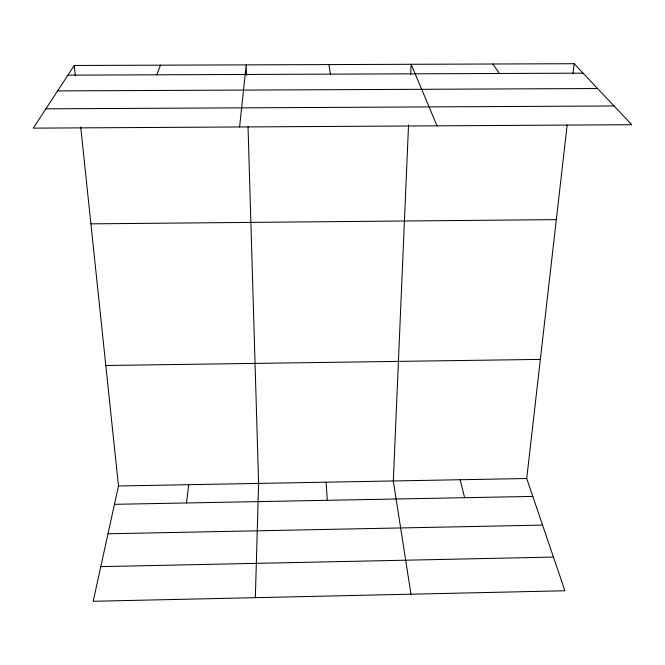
<?xml version="1.0" encoding="UTF-8"?>
<svg xmlns="http://www.w3.org/2000/svg" width="665" height="665" viewBox="0 0 665 665"><rect width="100%" height="100%" fill="white"/><g stroke="black" fill="none" stroke-linecap="round" stroke-linejoin="round"><path stroke-width="1" d="M255.343 597.66L258.61 483.422L248.037 126.832M408.534 124.895L393.306 480.953L410.97 594.194M410.687 74.563L411.128 64.289L437.038 125.835M239.591 126.965L246.2 64.871L246.507 75.203M80.723 127.007L118.478 485.982L93.191 601.285L564.901 590.761L526.722 478.517L567.137 125.02M572.981 73.931L574.144 63.715L74.247 65.478L33.25 128.145L631.75 124.721L574.144 63.715M186.458 502.973L188.719 484.694M156.824 74.812L160.489 65.178M100.789 566.638L553.446 557.087M107.996 533.787L542.574 525.109M118.478 485.982L526.722 478.517M114.455 504.328L532.815 496.414M105.81 365.501L540.346 359.399M90.906 223.847L556.322 219.625M57.614 90.906L597.569 88.528M45.885 108.836L614.044 105.976M67.921 75.153L583.064 73.167M492.873 64.006L499.349 73.491M460.172 479.731L464.636 497.703M328.909 64.58L330.414 74.139M74.247 65.478L75.328 75.735M326.116 482.183L327.271 500.304"/></g></svg>
